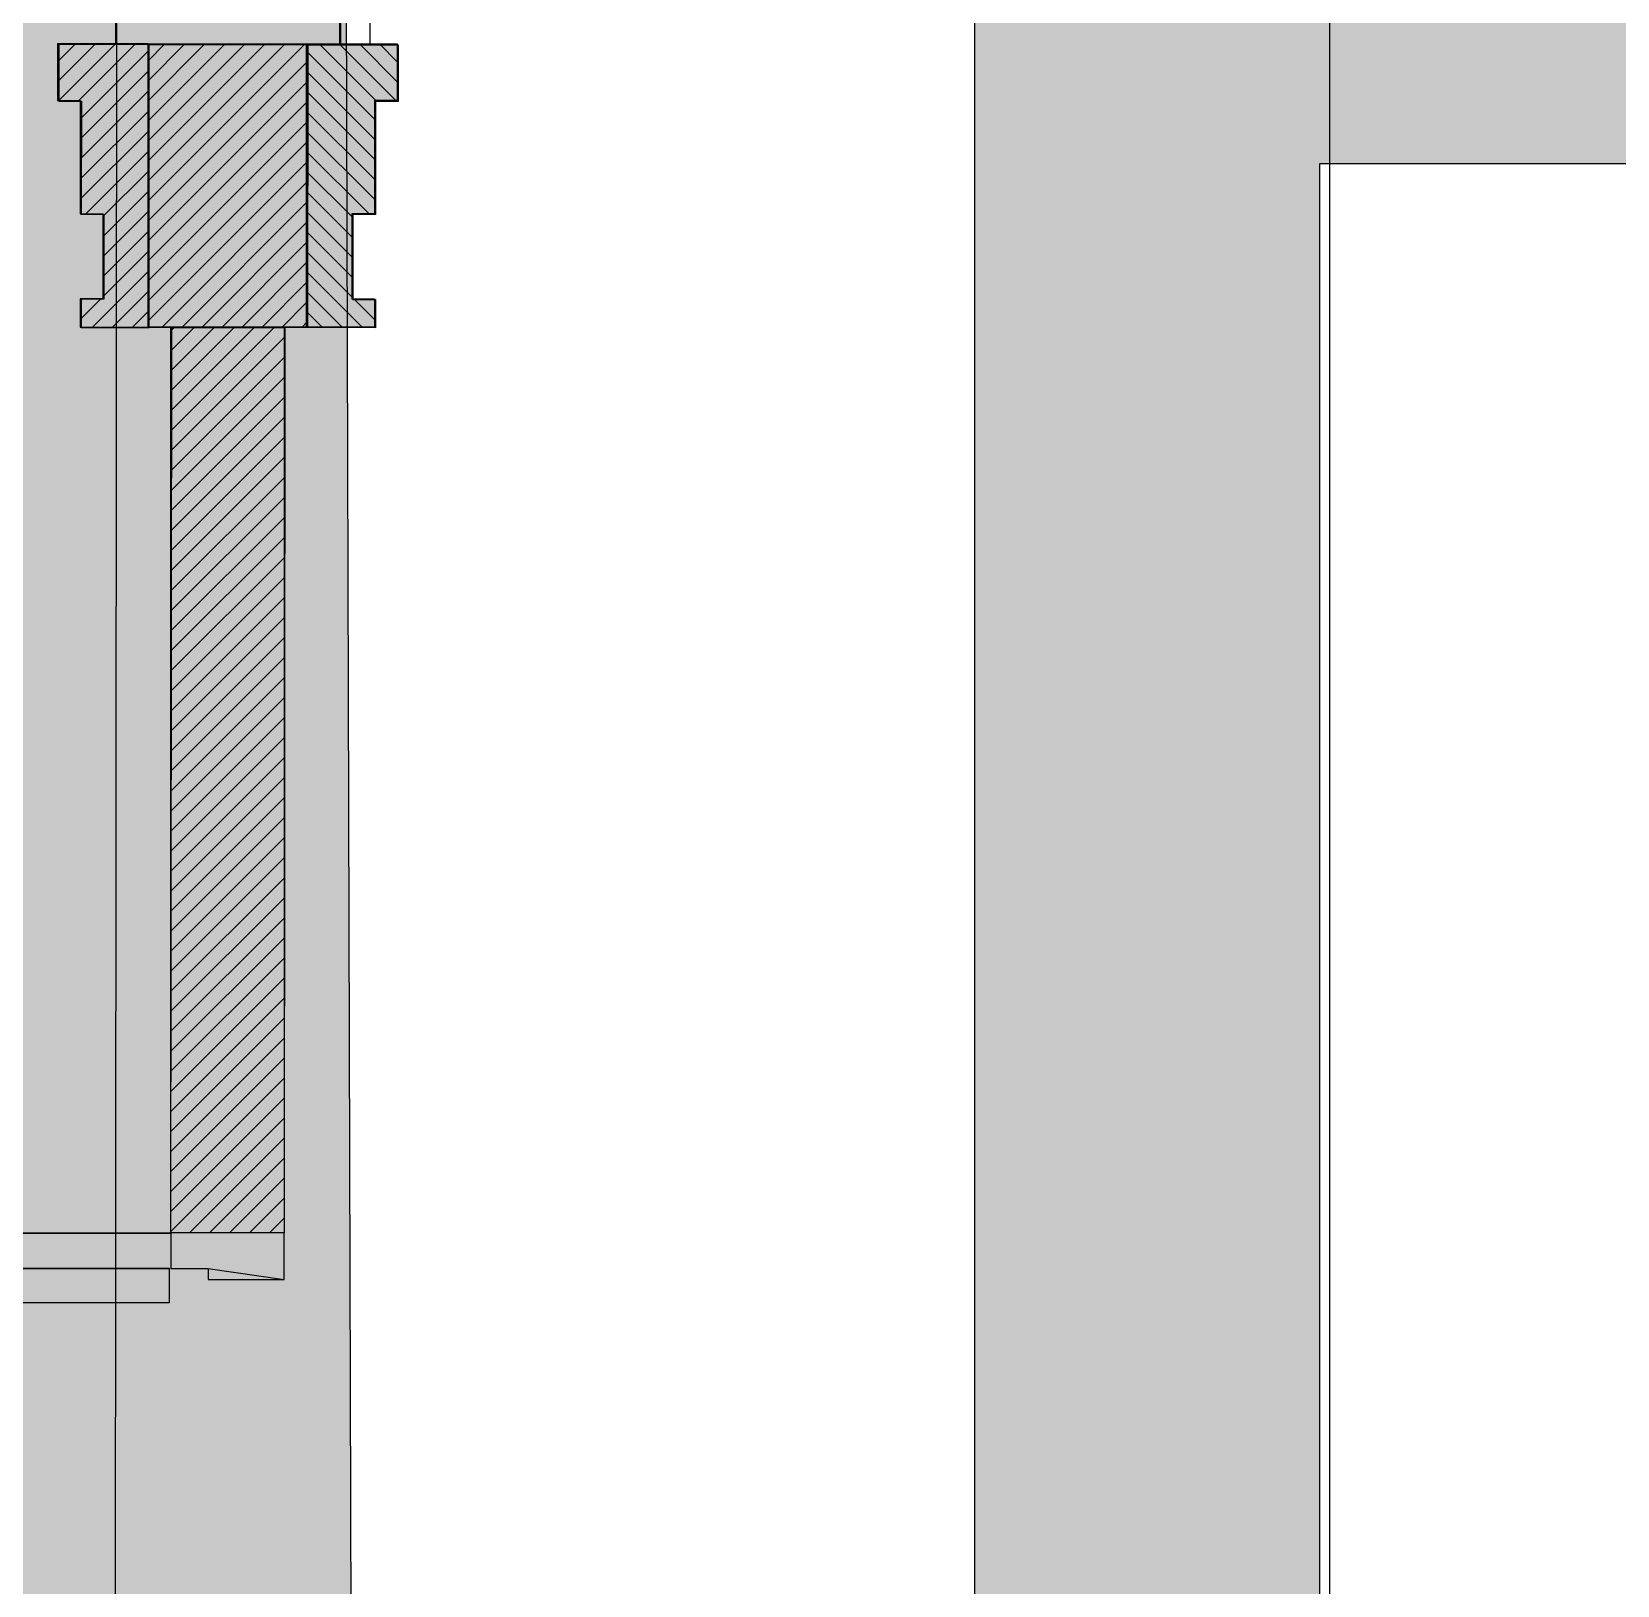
# Model space of a CAD drawing. Header units: millimetres. Extents: x -957 to 3394, y -3 to 3008.
# Drawn here: x 391.1 to 446.2, y 2123 to 2177 of the extents above; entities that cross this region are included whole.
import ezdxf

# ---------------------------------------------------------------- set-up
doc = ezdxf.new("R2010")
doc.units = ezdxf.units.MM
for name, color, linetype in [('HATCHES', 7, 'CONTINUOUS'), ('HIDDEN', 7, 'CONTINUOUS'), ('PDF_0', 7, 'CONTINUOUS'), ('PDF_BH_005_MASTERPLAN$0$I0', 7, 'CONTINUOUS'), ('PDF_BH_005_MASTERPLAN$0$I1', 7, 'CONTINUOUS'), ('PDF_BH_005_MASTERPLAN$0$I2', 7, 'CONTINUOUS'), ('PDF_BH_005_MASTERPLAN$0$I3', 7, 'CONTINUOUS'), ('PDF_BH_005_MASTERPLAN$0$I4', 7, 'CONTINUOUS'), ('PDF_GROUND', 7, 'CONTINUOUS'), ('PDF_REV', 7, 'CONTINUOUS'), ('PDF_SHREM-CAD_6_CABLE', 7, 'CONTINUOUS'), ('PDF_WALL', 7, 'CONTINUOUS')]:
    doc.layers.add(name, color=color, linetype=linetype)

msp = doc.modelspace()

# ---------------------------------------------------------------- hatches: boundary and pattern name
at = {"layer": 'HATCHES'}
msp.add_hatch(color=45, dxfattribs=at).paths.add_polyline_path([(101.349, 1953.613), (402.617, 1953.245), (401.836, 2235.748), (230.399, 2235.814), (230.399, 2642.271), (-792.433, 2642.271), (-792.434, 1950.296), (-508.803, 1950.295), (-508.803, 1618.414), (101.306, 1616.356)], flags=0)
h = msp.add_hatch(color=178, dxfattribs=at)
h.paths.add_polyline_path([(423.822, 2184.391), (423.822, 1866.726), (660.591, 1866.726), (660.591, 2184.391)], flags=0)
h.paths.add_polyline_path([(648.591, 2172.391), (648.591, 1878.726), (435.822, 1878.726), (435.822, 2172.391)], flags=0)
at = {"layer": 'PDF_BH_005_MASTERPLAN$0$I2'}
for points in [[(395.139, 2176.538), (391.992, 2176.54), (391.991, 2174.574), (392.777, 2174.573), (392.774, 2170.64), (393.561, 2170.639), (393.559, 2167.69), (392.771, 2167.69), (392.771, 2166.707), (395.13, 2166.705)], [(400.645, 2176.533), (403.792, 2176.53), (403.79, 2174.564), (403.003, 2174.565), (403, 2170.631), (402.213, 2170.632), (402.21, 2167.682), (402.997, 2167.682), (402.997, 2166.698), (400.637, 2166.7)]]:
    msp.add_hatch(color=256, dxfattribs=at).paths.add_polyline_path(points, flags=0)

# ---------------------------------------------------------------- linework, layer by layer
at = {"layer": 'HATCHES', "color": 45}
msp.add_lwpolyline([(230.399, 2235.814), (230.399, 2642.271), (-792.433, 2642.271), (-792.434, 1950.296), (-508.803, 1950.295), (-508.803, 1618.414), (101.306, 1616.356), (101.349, 1953.613), (402.617, 1953.245), (401.836, 2235.748)], close=True, dxfattribs=at)
at = {"layer": 'HIDDEN'}
msp.add_lwpolyline([(436.179, 1918.864), (436.179, 2702.2), (-893.673, 2702.2), (-893.673, 1233.26), (436.179, 1233.26), (436.179, 1370.139)], close=True, dxfattribs=at)
at = {"layer": 'PDF_0'}
msp.add_lwpolyline([(395.884, 2135.234), (337.489, 2135.234), (395.892, 2135.234)], dxfattribs=at)
at = {"layer": 'PDF_BH_005_MASTERPLAN$0$I0'}
for points in [[(395.886, 2135.238), (395.886, 2134.004), (397.185, 2134.004), (397.185, 2133.614), (399.822, 2133.614), (399.822, 2135.238)], [(395.89, 2135.24), (395.889, 2134.007), (397.187, 2134.006), (399.822, 2133.614), (399.823, 2135.237)]]:
    msp.add_lwpolyline(points, close=True, dxfattribs=at)
at = {"layer": 'PDF_BH_005_MASTERPLAN$0$I1'}
for points in [[(395.825, 2132.803), (357.704, 2132.803), (357.704, 2134.004), (395.825, 2134.004)], [(395.826, 2132.807), (357.729, 2132.839), (357.73, 2134.04), (395.827, 2134.007)]]:
    msp.add_lwpolyline(points, close=True, dxfattribs=at)
at = {"layer": 'PDF_BH_005_MASTERPLAN$0$I2'}
for points in [[(392.572, 2176.561), (391.951, 2175.94)], [(393.267, 2176.561), (391.951, 2175.244)], [(393.963, 2176.561), (391.995, 2174.593)], [(394.659, 2176.561), (392.691, 2174.593)], [(395.099, 2176.305), (392.738, 2173.944)], [(395.099, 2175.976), (395.684, 2176.561)], [(395.099, 2175.28), (396.379, 2176.561)], [(395.099, 2174.585), (397.075, 2176.561)], [(395.099, 2173.889), (397.771, 2176.561)], [(395.099, 2173.193), (398.467, 2176.561)], [(395.099, 2172.498), (399.162, 2176.561)], [(395.099, 2171.802), (399.858, 2176.561)], [(395.099, 2171.106), (400.554, 2176.561)], [(400.609, 2176.305), (402.97, 2173.944)], [(401.049, 2176.561), (403.017, 2174.593)], [(401.745, 2176.561), (403.713, 2174.593)], [(402.441, 2176.561), (403.757, 2175.244)], [(403.136, 2176.561), (403.757, 2175.94)], [(395.099, 2170.41), (400.609, 2175.92)], [(395.099, 2175.61), (392.738, 2173.248)], [(395.099, 2169.715), (400.609, 2175.224)], [(400.609, 2175.61), (402.97, 2173.248)], [(395.099, 2174.914), (392.738, 2172.553)], [(400.609, 2174.914), (402.97, 2172.553)], [(395.099, 2174.218), (392.738, 2171.857)], [(395.099, 2169.019), (400.609, 2174.529)], [(400.609, 2174.218), (402.97, 2171.857)], [(395.099, 2173.522), (392.738, 2171.161)], [(395.099, 2168.323), (400.609, 2173.833)], [(400.609, 2173.522), (402.97, 2171.161)], [(395.099, 2167.628), (400.609, 2173.137)], [(395.099, 2172.827), (392.93, 2170.657)], [(395.099, 2166.932), (400.609, 2172.442)], [(400.609, 2172.827), (402.778, 2170.657)], [(395.099, 2172.131), (393.526, 2170.558)], [(400.609, 2172.131), (402.182, 2170.558)], [(395.099, 2171.435), (393.526, 2169.862)], [(395.585, 2166.722), (400.609, 2171.746)], [(400.609, 2171.435), (402.182, 2169.862)], [(395.099, 2170.74), (393.526, 2169.166)], [(396.281, 2166.722), (400.609, 2171.05)], [(400.609, 2170.74), (402.182, 2169.166)], [(396.976, 2166.722), (400.609, 2170.354)], [(395.099, 2170.044), (393.526, 2168.471)], [(397.672, 2166.722), (400.609, 2169.659)], [(400.609, 2170.044), (402.182, 2168.471)], [(395.099, 2169.348), (393.526, 2167.775)], [(400.609, 2169.348), (402.182, 2167.775)], [(395.099, 2168.653), (393.169, 2166.722)], [(398.368, 2166.722), (400.609, 2168.963)], [(400.609, 2168.653), (402.54, 2166.722)], [(395.099, 2167.957), (393.864, 2166.722)], [(399.063, 2166.722), (400.609, 2168.267)], [(400.609, 2167.957), (401.844, 2166.722)], [(392.761, 2167.706), (392.738, 2167.683)], [(393.457, 2167.706), (392.738, 2166.987)], [(399.759, 2166.722), (400.609, 2167.572)], [(402.251, 2167.706), (402.97, 2166.987)], [(402.947, 2167.706), (402.97, 2167.683)], [(395.099, 2167.261), (394.56, 2166.722)], [(400.455, 2166.722), (400.609, 2166.876)], [(400.609, 2167.261), (401.148, 2166.722)], [(395.886, 2166.595), (396.013, 2166.722)], [(395.886, 2165.899), (396.709, 2166.722)], [(395.886, 2165.203), (397.405, 2166.722)], [(395.886, 2164.508), (398.1, 2166.722)], [(395.886, 2163.812), (398.796, 2166.722)], [(395.886, 2163.116), (399.492, 2166.722)], [(395.886, 2162.421), (399.822, 2166.356)], [(395.886, 2161.725), (399.822, 2165.66)], [(395.886, 2161.029), (399.822, 2164.965)], [(395.886, 2160.333), (399.822, 2164.269)], [(395.886, 2159.638), (399.822, 2163.573)], [(395.886, 2158.942), (399.822, 2162.878)], [(395.886, 2158.246), (399.822, 2162.182)], [(395.886, 2157.551), (399.822, 2161.486)], [(395.886, 2156.855), (399.822, 2160.79)], [(395.886, 2156.159), (399.822, 2160.095)], [(395.886, 2155.464), (399.822, 2159.399)], [(395.886, 2154.768), (399.822, 2158.703)], [(395.886, 2154.072), (399.822, 2158.008)], [(395.886, 2153.376), (399.822, 2157.312)], [(395.886, 2152.681), (399.822, 2156.616)], [(395.886, 2151.985), (399.822, 2155.921)], [(395.886, 2151.289), (399.822, 2155.225)], [(395.886, 2150.594), (399.822, 2154.529)], [(395.886, 2149.898), (399.822, 2153.833)], [(395.886, 2149.202), (399.822, 2153.138)], [(395.886, 2148.507), (399.822, 2152.442)], [(395.886, 2147.811), (399.822, 2151.746)], [(395.886, 2147.115), (399.822, 2151.051)], [(395.886, 2146.419), (399.822, 2150.355)], [(395.886, 2145.724), (399.822, 2149.659)], [(395.886, 2145.028), (399.822, 2148.964)], [(395.886, 2144.332), (399.822, 2148.268)], [(395.886, 2143.637), (399.822, 2147.572)], [(395.886, 2142.941), (399.822, 2146.876)], [(395.886, 2142.245), (399.822, 2146.181)], [(395.886, 2141.55), (399.822, 2145.485)], [(395.886, 2140.854), (399.822, 2144.789)], [(395.886, 2140.158), (399.822, 2144.094)], [(395.886, 2139.462), (399.822, 2143.398)], [(395.886, 2138.767), (399.822, 2142.702)], [(395.886, 2138.071), (399.822, 2142.006)], [(395.886, 2137.375), (399.822, 2141.311)], [(395.886, 2136.68), (399.822, 2140.615)], [(395.886, 2135.984), (399.822, 2139.919)], [(395.886, 2135.288), (399.822, 2139.224)], [(396.532, 2135.238), (399.822, 2138.528)], [(397.227, 2135.238), (399.822, 2137.832)], [(397.923, 2135.238), (399.822, 2137.137)], [(398.619, 2135.238), (399.822, 2136.441)], [(399.315, 2135.238), (399.822, 2135.745)]]:
    msp.add_lwpolyline(points, dxfattribs=at)
for points in [[(395.139, 2176.538), (400.645, 2176.533), (395.13, 2166.705), (400.637, 2166.7)], [(395.917, 2166.705), (399.85, 2166.701), (395.89, 2135.24), (399.823, 2135.237)]]:
    msp.add_solid(points, dxfattribs=at)
at = {"layer": 'PDF_BH_005_MASTERPLAN$0$I3'}
for points in [[(395.099, 2176.561), (391.951, 2176.561), (391.951, 2174.593), (392.738, 2174.593), (392.738, 2170.657), (393.526, 2170.657), (393.526, 2167.706), (392.738, 2167.706), (392.738, 2166.722), (395.099, 2166.722)], [(395.139, 2176.538), (391.992, 2176.54), (391.991, 2174.574), (392.777, 2174.573), (392.774, 2170.64), (393.561, 2170.639), (393.559, 2167.69), (392.771, 2167.69), (392.771, 2166.707), (395.13, 2166.705)], [(395.099, 2176.561), (400.609, 2176.561), (400.609, 2166.722), (395.099, 2166.722)], [(395.139, 2176.538), (400.645, 2176.533), (400.637, 2166.7), (395.13, 2166.705)], [(400.609, 2176.561), (403.757, 2176.561), (403.757, 2174.593), (402.97, 2174.593), (402.97, 2170.657), (402.182, 2170.657), (402.182, 2167.706), (402.97, 2167.706), (402.97, 2166.722), (400.609, 2166.722)], [(400.645, 2176.533), (403.792, 2176.53), (403.79, 2174.564), (403.003, 2174.565), (403, 2170.631), (402.213, 2170.632), (402.21, 2167.682), (402.997, 2167.682), (402.997, 2166.698), (400.637, 2166.7)]]:
    msp.add_lwpolyline(points, close=True, dxfattribs=at)
at = {"layer": 'PDF_BH_005_MASTERPLAN$0$I4'}
for points in [[(395.886, 2166.722), (399.822, 2166.722), (399.822, 2135.238), (395.886, 2135.238)], [(395.917, 2166.705), (399.85, 2166.701), (399.823, 2135.237), (395.89, 2135.24)]]:
    msp.add_lwpolyline(points, close=True, dxfattribs=at)
at = {"layer": 'PDF_GROUND', "color": 178}
for points in [[(660.591, 2184.391), (423.822, 2184.391), (423.822, 1866.726), (660.591, 1866.726)], [(648.591, 2172.391), (435.822, 2172.391), (435.822, 1878.726), (648.591, 1878.726)]]:
    msp.add_lwpolyline(points, close=True, dxfattribs=at)
at = {"layer": 'PDF_REV'}
msp.add_lwpolyline([(402.814, 2182.569), (402.808, 2176.531)], dxfattribs=at)
at = {"layer": 'PDF_SHREM-CAD_6_CABLE'}
msp.add_lwpolyline([(24.238, 2644.217), (230.941, 2644.04), (230.592, 2236.068), (394.049, 2235.928), (393.81, 1955.896)], dxfattribs=at)
at = {"layer": 'PDF_WALL'}
for points in [[(401.75, 2246.495), (401.75, 2176.555)], [(393.958, 2235.987), (393.958, 2176.561)], [(393.998, 2176.539), (394.049, 2235.928), (401.836, 2235.921), (401.794, 2186.63)], [(401.791, 2182.559), (401.786, 2176.527)]]:
    msp.add_lwpolyline(points, dxfattribs=at)

doc.saveas('drawing.dxf')
